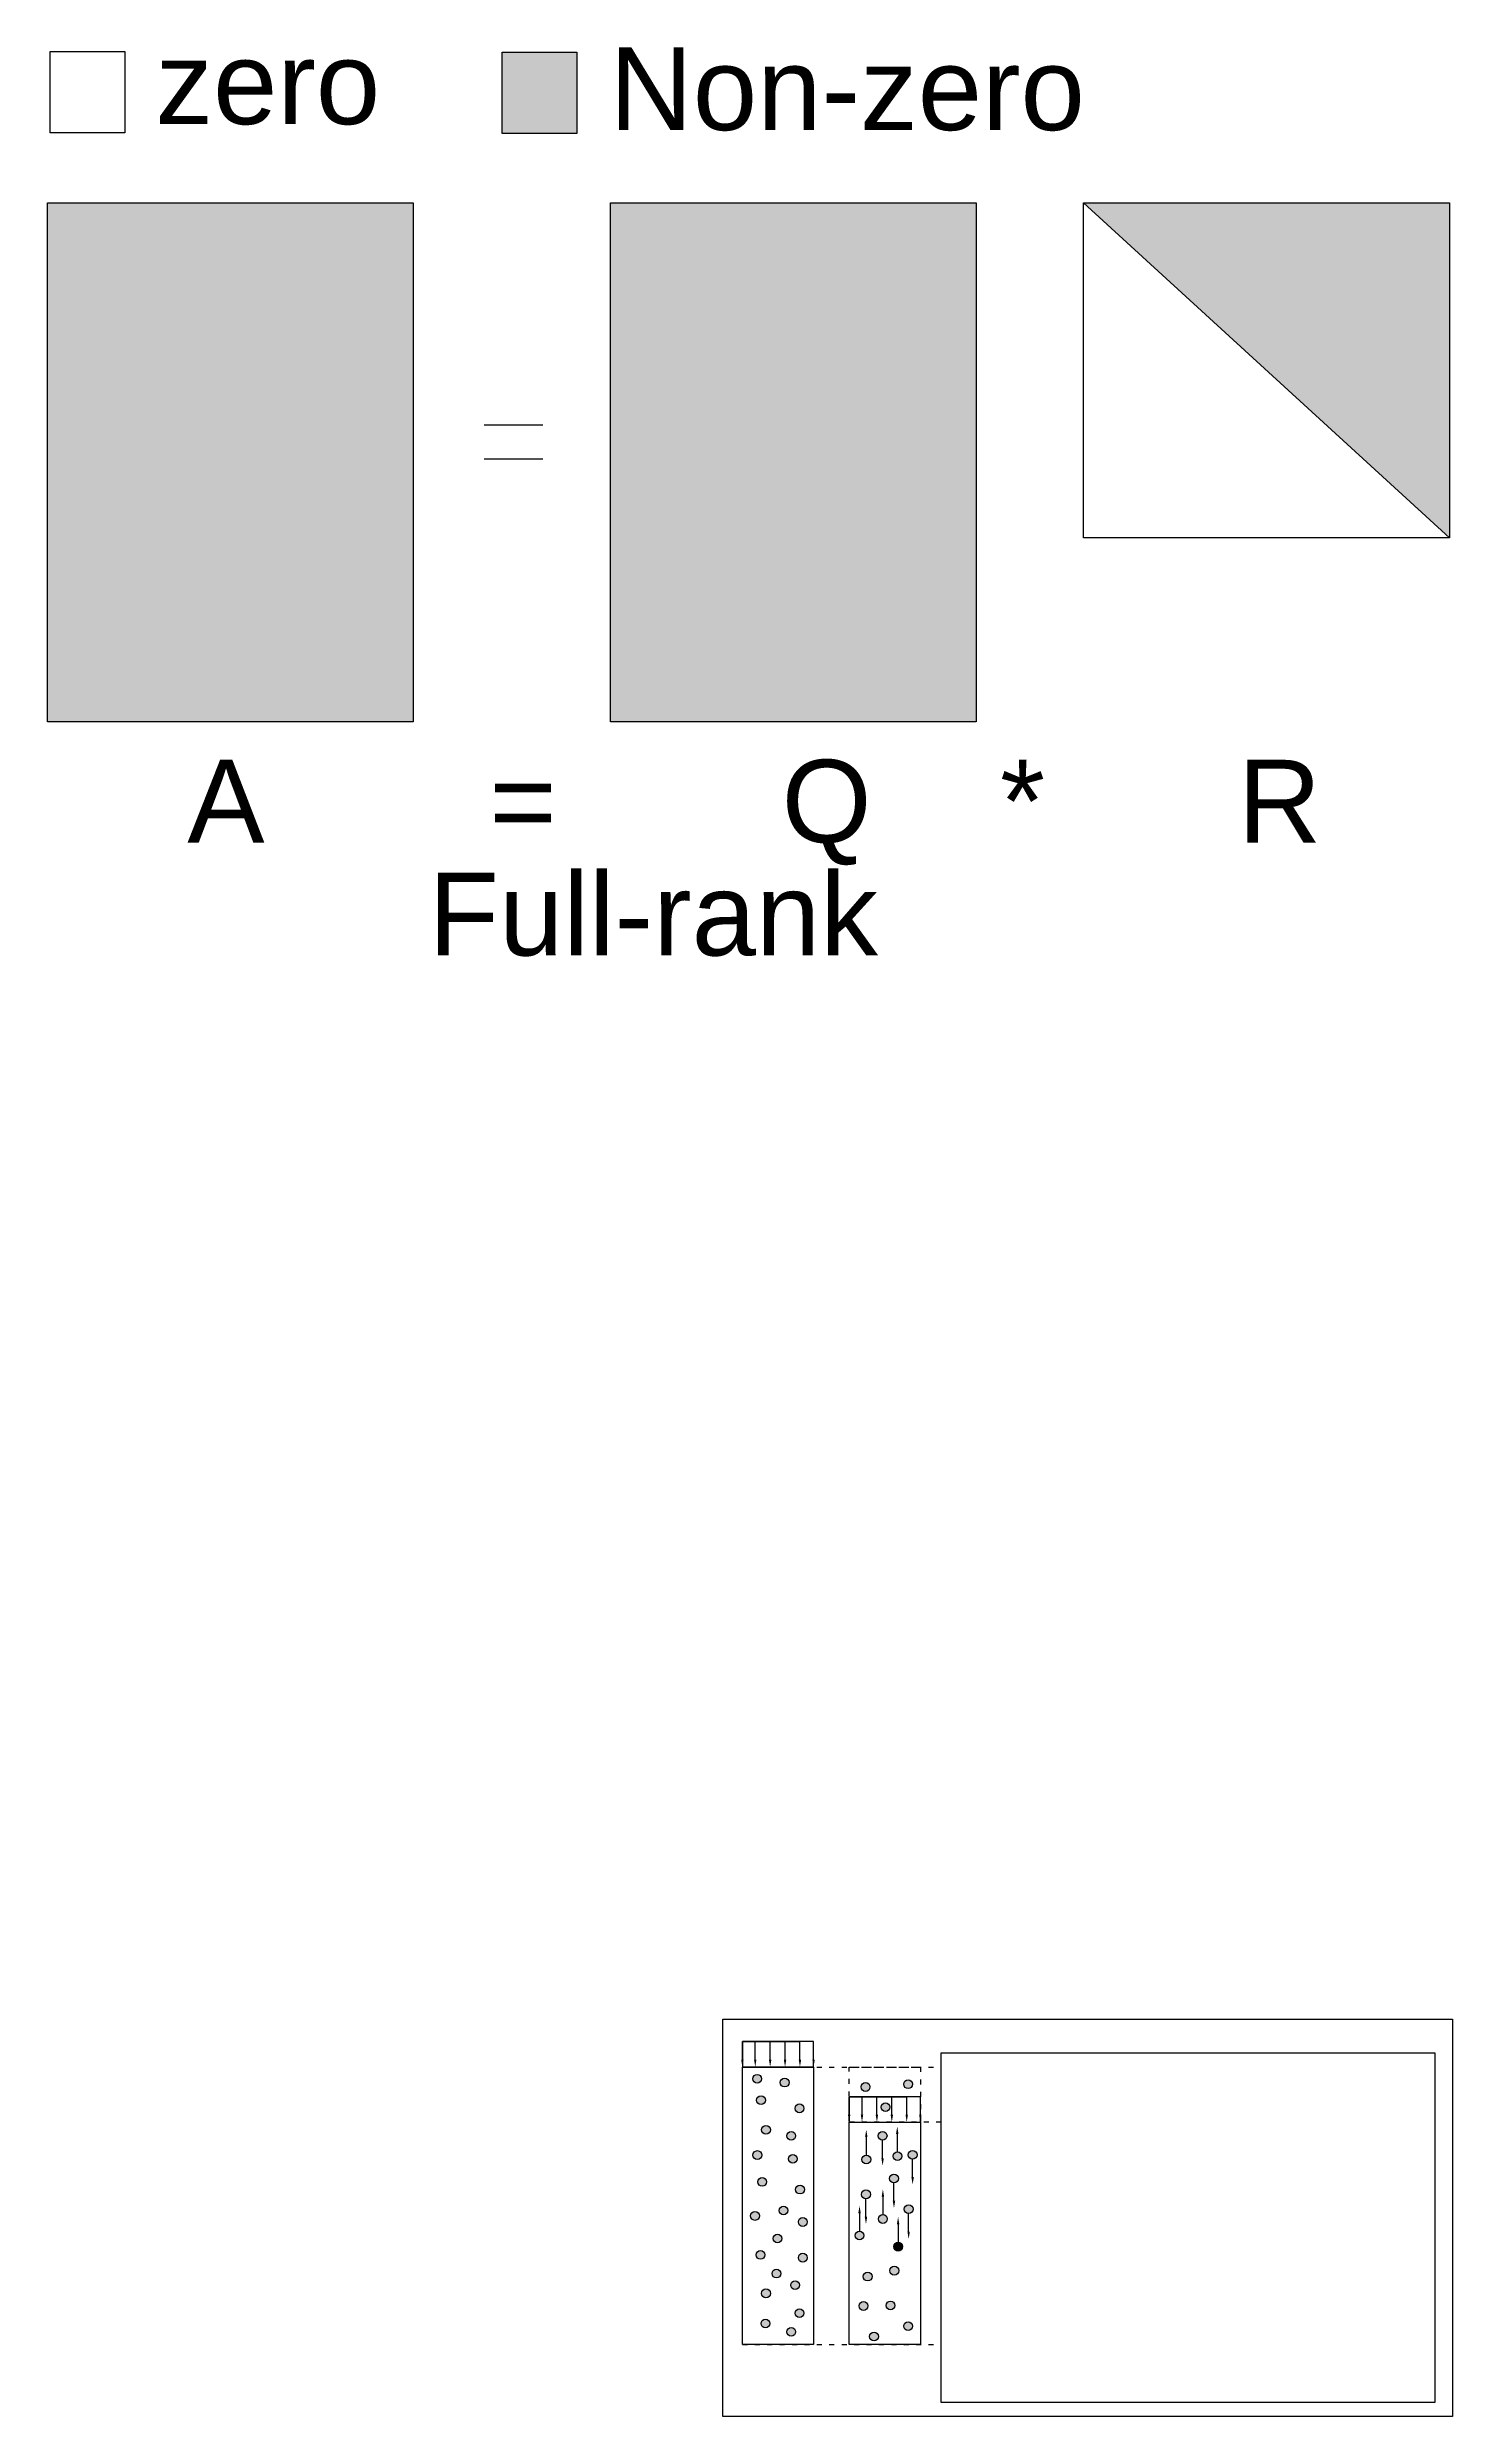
# Model space of a CAD drawing. Header units: inches. Extents: x -128 to 157, y -44 to 110.
# Drawn here: x -34.1 to -0.1, y 50.1 to 107.4 of the extents above; entities that cross this region are included whole.
import ezdxf
from ezdxf import colors
from ezdxf.entities.mleader import LeaderData, LeaderLine
from ezdxf.math import Vec2, Vec3

# ---------------------------------------------------------------- set-up
doc = ezdxf.new("R2010")
doc.units = ezdxf.units.IN
doc.header["$MEASUREMENT"] = 0
doc.linetypes.add('ACAD_ISO03W100', pattern=[30, 12, -18])
doc.styles.get("Standard").update_dxf_attribs({"font": 'arial.ttf'})
picture_1 = doc.add_image_def('image1.jpg', size_in_pixel=(1750, 1240))

msp = doc.modelspace()

# ---------------------------------------------------------------- hatches: boundary and pattern name
h = msp.add_hatch(color=253)
h.dxf.hatch_style = 1
h.paths.add_polyline_path([(-23.09488, 107.29821), (-23.09488, 105.33304), (-21.29204, 105.33304), (-21.29204, 107.29821)])
h = msp.add_hatch(color=253)
h.dxf.hatch_style = 1
h.paths.add_polyline_path([(-25.24734, 103.65466), (-34.08707, 103.65466), (-34.08707, 91.10963), (-25.24734, 91.10963)])
h.paths.add_polyline_path([(-20.47926, 91.10963), (-11.63953, 91.10963), (-11.63953, 103.65466), (-20.47926, 103.65466)])
h = msp.add_hatch(color=253)
h.dxf.hatch_style = 1
h.paths.add_polyline_path([(-0.20694, 103.65466), (-9.04667, 103.65466), (-0.20694, 95.55735)])
at = {"ltscale": 0.1}
h = msp.add_hatch(color=5, dxfattribs=at)
h.dxf.hatch_style = 1
h.paths.add_polyline_path([(-17.04029, 58.29416, 1), (-16.82798, 58.29416, 1)])
h.paths.add_polyline_path([(-15.80624, 57.57738, 1), (-16.01855, 57.57738, 1)])
h.paths.add_polyline_path([(-16.82798, 57.05971, 1), (-16.61567, 57.05971, 1)])
h.paths.add_polyline_path([(-16.82395, 56.44842, 1), (-17.03626, 56.44842, 1)])
h.paths.add_polyline_path([(-16.00528, 55.61288, 1), (-15.79298, 55.61288, 1)])
h.paths.add_polyline_path([(-16.40336, 55.10848, 1), (-16.19105, 55.10848, 1)])
h.paths.add_polyline_path([(-16.96067, 54.03331, 1), (-16.74837, 54.03331, 1)])
h.paths.add_polyline_path([(-16.88106, 54.97574, 1), (-17.09337, 54.97574, 1)])
h.paths.add_polyline_path([(-15.93894, 53.96694, 1), (-15.72663, 53.96694, 1)])
h.paths.add_polyline_path([(-16.61567, 53.10416, 1), (-16.82798, 53.10416, 1)])
h.paths.add_polyline_path([(-16.12471, 53.30326, 1), (-15.9124, 53.30326, 1)])
h.paths.add_polyline_path([(-16.21759, 52.175, 1), (-16.00528, 52.175, 1)])
h.paths.add_polyline_path([(-16.33702, 54.43152, 1), (-16.54933, 54.43152, 1)])
h = msp.add_hatch(color=1, dxfattribs=at)
h.dxf.hatch_style = 1
h.paths.add_polyline_path([(-15.80624, 52.6263, 1), (-16.01855, 52.6263, 1)])
h.paths.add_polyline_path([(-16.62894, 52.3741, 1), (-16.84125, 52.3741, 1)])
h.paths.add_polyline_path([(-16.36356, 53.58201, 1), (-16.57586, 53.58201, 1)])
h.paths.add_polyline_path([(-15.72663, 54.82973, 1), (-15.93894, 54.82973, 1)])
h.paths.add_polyline_path([(-16.92087, 55.79871, 1), (-16.70856, 55.79871, 1)])
h.paths.add_polyline_path([(-15.96548, 56.35621, 1), (-16.17779, 56.35621, 1)])
h.paths.add_polyline_path([(-16.00528, 56.9137, 1), (-16.21759, 56.9137, 1)])
h.paths.add_polyline_path([(-16.94741, 57.77649, 1), (-16.7351, 57.77649, 1)])
h.paths.add_polyline_path([(-16.16452, 58.20125, 1), (-16.37682, 58.20125, 1)])
h = msp.add_hatch(color=5, dxfattribs=at)
h.dxf.hatch_style = 1
h.paths.add_polyline_path([(-14.20908, 58.09407, 1), (-14.42139, 58.09407, 1)])
h.paths.add_polyline_path([(-13.18174, 58.16075, 1), (-13.39405, 58.16075, 1)])
h.paths.add_polyline_path([(-13.9388, 57.60721, 1), (-13.72649, 57.60721, 1)])
h.paths.add_polyline_path([(-14.40382, 56.34234, 1), (-14.19151, 56.34234, 1)])
h.paths.add_polyline_path([(-13.64852, 56.42047, 1), (-13.43621, 56.42047, 1)])
h.paths.add_polyline_path([(-14.00256, 54.90287, 1), (-13.79025, 54.90287, 1)])
h.paths.add_polyline_path([(-14.35492, 54.50234, 1), (-14.56723, 54.50234, 1)])
h.paths.add_polyline_path([(-14.15811, 53.50946, 1), (-14.37042, 53.50946, 1)])
h.paths.add_polyline_path([(-13.81864, 52.81195, 1), (-13.60633, 52.81195, 1)])
h.paths.add_polyline_path([(-14.21674, 52.05944, 1), (-14.00444, 52.05944, 1)])
h = msp.add_hatch(color=1, dxfattribs=at)
h.dxf.hatch_style = 1
h.paths.add_polyline_path([(-14.00928, 56.91206, 1), (-13.79698, 56.91206, 1)])
h.paths.add_polyline_path([(-13.07192, 56.45511, 1), (-13.28423, 56.45511, 1)])
h.paths.add_polyline_path([(-13.73478, 55.8828, 1), (-13.52248, 55.8828, 1)])
h.paths.add_polyline_path([(-14.19945, 55.49801, 1), (-14.41176, 55.49801, 1)])
h.paths.add_polyline_path([(-13.16847, 55.13947, 1), (-13.38078, 55.13947, 1)])
h.paths.add_polyline_path([(-13.51347, 53.65282, 1), (-13.72578, 53.65282, 1)])
h.paths.add_polyline_path([(-14.47074, 52.79844, 1), (-14.25843, 52.79844, 1)])
h.paths.add_polyline_path([(-13.18174, 52.31164, 1), (-13.39405, 52.31164, 1)])
h = msp.add_hatch(color=5, dxfattribs=at)
h.dxf.hatch_style = 1
h.paths.add_polyline_path([(-13.4224, 54.23383, 1), (-13.63471, 54.23383, 1)])

# ---------------------------------------------------------------- linework, layer by layer
at = {"color": 253}
msp.add_line((-9.04667, 103.65466), (-0.20694, 95.55735), dxfattribs=at)
for p, q in [((-23.53163, 98.2846), (-22.11117, 98.2846)), ((-23.53163, 97.46879), (-22.11117, 97.46879)), ((-15.57137, 58.57721), (-17.29159, 58.57721)), ((-15.57137, 51.86891), (-17.29159, 51.86891))]:
    msp.add_line(p, q)
at = {"linetype": 'ACAD_ISO03W100', "ltscale": 0.01}
for p, q in [((-17.29159, 58.57721), (-12.48554, 58.57721)), ((-12.48554, 57.24554), (-14.71151, 57.24554)), ((-17.29159, 51.86891), (-12.48554, 51.86891))]:
    msp.add_line(p, q, dxfattribs=at)
for points in [[(-34.01769, 107.31781), (-32.21486, 107.31781), (-32.21486, 105.35264), (-34.01769, 105.35264)], [(-23.09488, 107.29821), (-21.29204, 107.29821), (-21.29204, 105.33304), (-23.09488, 105.33304)], [(-34.08707, 103.65466), (-25.24734, 103.65466), (-25.24734, 91.10963), (-34.08707, 91.10963)], [(-20.47926, 103.65466), (-11.63953, 103.65466), (-11.63953, 91.10963), (-20.47926, 91.10963)], [(-9.04667, 103.65466), (-0.20694, 103.65466), (-0.20694, 95.55735), (-9.04667, 95.55735)], [(-17.29159, 58.57721), (-15.57137, 58.57721), (-15.57137, 59.19108), (-17.29159, 59.19108)], [(-17.29159, 58.57721), (-15.57137, 58.57721), (-15.57137, 51.86891), (-17.29159, 51.86891)], [(-17.29159, 58.57721), (-15.57137, 58.57721), (-15.57137, 58.57721), (-17.29159, 58.57721)], [(-14.71151, 57.24554), (-12.99129, 57.24554), (-12.99129, 57.85941), (-14.71151, 57.85941)]]:
    msp.add_lwpolyline(points, close=True)
at = {"ltscale": 0.1}
for points in [[(-17.76568, 59.73798), (-0.12901, 59.73798), (-0.12901, 50.12342), (-17.76568, 50.12342)], [(-14.71151, 57.24554), (-12.99129, 57.24554), (-12.99129, 51.86891), (-14.71151, 51.86891)]]:
    msp.add_lwpolyline(points, close=True, dxfattribs=at)
at = {"linetype": 'ACAD_ISO03W100', "ltscale": 0.01}
msp.add_lwpolyline([(-14.71151, 58.57721), (-12.99129, 58.57721), (-12.99129, 51.86891), (-14.71151, 51.86891)], close=True, dxfattribs=at)
for centre in [(-16.93414, 58.29416), (-16.84125, 57.77649), (-16.27067, 58.20125), (-14.31523, 58.09407), (-13.28789, 58.16075), (-15.9124, 57.57738), (-13.83264, 57.60721), (-16.72183, 57.05971), (-16.11144, 56.9137), (-13.90313, 56.91206), (-16.93011, 56.44842), (-16.07163, 56.35621), (-14.29767, 56.34234), (-13.54237, 56.42047), (-13.17807, 56.45511), (-16.81471, 55.79871), (-15.89913, 55.61288), (-14.3056, 55.49801), (-13.62863, 55.8828), (-16.98721, 54.97574), (-16.29721, 55.10848), (-13.89641, 54.90287), (-13.27462, 55.13947), (-16.44317, 54.43152), (-15.83278, 54.82973), (-14.46107, 54.50234), (-16.85452, 54.03331), (-15.83278, 53.96694), (-13.52855, 54.23383), (-16.46971, 53.58201), (-16.01855, 53.30326), (-14.26426, 53.50946), (-13.61963, 53.65282), (-16.72183, 53.10416), (-15.9124, 52.6263), (-14.36459, 52.79844), (-13.71248, 52.81195), (-16.7351, 52.3741), (-16.11144, 52.175), (-14.11059, 52.05944), (-13.28789, 52.31164)]:
    msp.add_circle(centre, 0.10615)

# ---------------------------------------------------------------- texts
at = {"char_height": 2, "attachment_point": 1}
for s, width, insert in [('Non-zero', 18.4353938, (-20.50555, 107.41539)), ('zero', 18.4353938, (-31.48028, 107.5589)), (' A       =       Q    *      R', 48.5732849, (-31.48028, 90.18791)), ('Full-rank', 18.4353938, (-24.88006, 87.45602))]:
    msp.add_mtext_dynamic_manual_height_columns(s, width=width, gutter_width=1, heights=[0], dxfattribs=dict(at, insert=insert))

# ---------------------------------------------------------------- pictures from other files: only their frames are drawn
image = msp.add_image(picture_1, insert=(-12.48554, 50.46855), size_in_units=(11.93023, 8.45342))
image.dxf.flags = 7

# ---------------------------------------------------------------- leaders
ml = msp.add_multileader_mtext('Standard')
ml.set_content('', color=256)
ml.set_leader_properties()
ml.build(insert=Vec2(0, 0))
ml.multileader.update_dxf_attribs({"dogleg_length": 0.36, "arrow_head_size": 0.18})
ctx = ml.context
ctx.base_point, ctx.char_height, ctx.arrow_head_size, ctx.landing_gap_size, ctx.plane_origin = Vec3(-16.93159, 59.19108), 0.18, 0.18, 0.09, Vec3(-17.29159, 58.57721)
notes = []
notes.append((ctx, [(0, (1, 1, 0), (-17.29159, 59.19108), (1, 0), 0.36, [(0, [(-17.29159, 58.57721)], 0, [])])]))
ctx.mtext.insert, ctx.mtext.flow_direction = Vec3(-16.84159, 59.28108), 5
ml = msp.add_multileader_mtext('Standard')
ml.set_content('', color=256)
ml.set_leader_properties()
ml.build(insert=Vec2(0, 0))
ml.multileader.update_dxf_attribs({"dogleg_length": 0.36, "arrow_head_size": 0.18})
ctx = ml.context
ctx.base_point, ctx.char_height, ctx.arrow_head_size, ctx.landing_gap_size, ctx.plane_origin = Vec3(-16.62109, 59.19108), 0.18, 0.18, 0.09, Vec3(-16.98109, 58.57721)
notes.append((ctx, [(0, (1, 1, 0), (-16.98109, 59.19108), (1, 0), 0.36, [(0, [(-16.98109, 58.57721)], 0, [])])]))
ctx.mtext.insert, ctx.mtext.flow_direction = Vec3(-16.53109, 59.28108), 5
ml = msp.add_multileader_mtext('Standard')
ml.set_content('', color=256)
ml.set_leader_properties()
ml.build(insert=Vec2(0, 0))
ml.multileader.update_dxf_attribs({"dogleg_length": 0.36, "arrow_head_size": 0.18})
ctx = ml.context
ctx.base_point, ctx.char_height, ctx.arrow_head_size, ctx.landing_gap_size, ctx.plane_origin = Vec3(-16.26109, 59.19108), 0.18, 0.18, 0.09, Vec3(-16.62109, 58.57721)
notes.append((ctx, [(0, (1, 1, 0), (-16.62109, 59.19108), (1, 0), 0.36, [(0, [(-16.62109, 58.57721)], 0, [])])]))
ctx.mtext.insert, ctx.mtext.flow_direction = Vec3(-16.17109, 59.28108), 5
ml = msp.add_multileader_mtext('Standard')
ml.set_content('', color=256)
ml.set_leader_properties()
ml.build(insert=Vec2(0, 0))
ml.multileader.update_dxf_attribs({"dogleg_length": 0.36, "arrow_head_size": 0.18})
ctx = ml.context
ctx.base_point, ctx.char_height, ctx.arrow_head_size, ctx.landing_gap_size, ctx.plane_origin = Vec3(-15.90109, 59.19108), 0.18, 0.18, 0.09, Vec3(-16.26109, 58.57721)
notes.append((ctx, [(0, (1, 1, 0), (-16.26109, 59.19108), (1, 0), 0.36, [(0, [(-16.26109, 58.57721)], 0, [])])]))
ctx.mtext.insert, ctx.mtext.flow_direction = Vec3(-15.81109, 59.28108), 5
ml = msp.add_multileader_mtext('Standard')
ml.set_content('', color=256)
ml.set_leader_properties()
ml.build(insert=Vec2(0, 0))
ml.multileader.update_dxf_attribs({"dogleg_length": 0, "arrow_head_size": 0.18})
ctx = ml.context
ctx.base_point, ctx.char_height, ctx.arrow_head_size, ctx.landing_gap_size, ctx.plane_origin = Vec3(-15.90109, 59.19108), 0.18, 0.18, 0.09, Vec3(-15.90109, 58.57721)
notes.append((ctx, [(0, (1, 1, 0), (-15.90109, 59.19108), (1, 0), 0, [(0, [(-15.90109, 58.57721)], 0, [])])]))
ctx.mtext.insert, ctx.mtext.flow_direction = Vec3(-15.81109, 59.28108), 5
ml = msp.add_multileader_mtext('Standard')
ml.set_content('', color=256)
ml.set_leader_properties()
ml.build(insert=Vec2(0, 0))
ml.multileader.update_dxf_attribs({"dogleg_length": 0, "arrow_head_size": 0.18})
ctx = ml.context
ctx.base_point, ctx.char_height, ctx.arrow_head_size, ctx.landing_gap_size, ctx.plane_origin = Vec3(-15.57137, 59.19108), 0.18, 0.18, 0.09, Vec3(-15.57137, 58.57721)
notes.append((ctx, [(0, (1, 1, 0), (-15.57137, 59.19108), (1, 0), 0, [(0, [(-15.57137, 58.57721)], 0, [])])]))
ctx.mtext.insert, ctx.mtext.flow_direction = Vec3(-15.48137, 59.28108), 5
ml = msp.add_multileader_mtext('Standard')
ml.set_content('', color=256)
ml.set_leader_properties()
ml.build(insert=Vec2(0, 0))
ml.multileader.update_dxf_attribs({"dogleg_length": 0.36, "arrow_head_size": 0.18})
ctx = ml.context
ctx.base_point, ctx.char_height, ctx.arrow_head_size, ctx.landing_gap_size, ctx.plane_origin = Vec3(-14.35151, 57.85941), 0.18, 0.18, 0.09, Vec3(-14.71151, 57.24554)
notes.append((ctx, [(0, (1, 1, 0), (-14.71151, 57.85941), (1, 0), 0.36, [(0, [(-14.71151, 57.24554)], 0, [])])]))
ctx.mtext.insert, ctx.mtext.flow_direction = Vec3(-14.26151, 57.94941), 5
ml = msp.add_multileader_mtext('Standard')
ml.set_content('', color=256)
ml.set_leader_properties()
ml.build(insert=Vec2(0, 0))
ml.multileader.update_dxf_attribs({"dogleg_length": 0.36, "arrow_head_size": 0.18})
ctx = ml.context
ctx.base_point, ctx.char_height, ctx.arrow_head_size, ctx.landing_gap_size, ctx.plane_origin = Vec3(-14.041, 57.85941), 0.18, 0.18, 0.09, Vec3(-14.401, 57.24554)
notes.append((ctx, [(0, (1, 1, 0), (-14.401, 57.85941), (1, 0), 0.36, [(0, [(-14.401, 57.24554)], 0, [])])]))
ctx.mtext.insert, ctx.mtext.flow_direction = Vec3(-13.951, 57.94941), 5
ml = msp.add_multileader_mtext('Standard')
ml.set_content('', color=256)
ml.set_leader_properties()
ml.build(insert=Vec2(0, 0))
ml.multileader.update_dxf_attribs({"dogleg_length": 0.36, "arrow_head_size": 0.18})
ctx = ml.context
ctx.base_point, ctx.char_height, ctx.arrow_head_size, ctx.landing_gap_size, ctx.plane_origin = Vec3(-13.681, 57.85941), 0.18, 0.18, 0.09, Vec3(-14.041, 57.24554)
notes.append((ctx, [(0, (1, 1, 0), (-14.041, 57.85941), (1, 0), 0.36, [(0, [(-14.041, 57.24554)], 0, [])])]))
ctx.mtext.insert, ctx.mtext.flow_direction = Vec3(-13.591, 57.94941), 5
ml = msp.add_multileader_mtext('Standard')
ml.set_content('', color=256)
ml.set_leader_properties()
ml.build(insert=Vec2(0, 0))
ml.multileader.update_dxf_attribs({"dogleg_length": 0.36, "arrow_head_size": 0.18})
ctx = ml.context
ctx.base_point, ctx.char_height, ctx.arrow_head_size, ctx.landing_gap_size, ctx.plane_origin = Vec3(-13.321, 57.85941), 0.18, 0.18, 0.09, Vec3(-13.681, 57.24554)
notes.append((ctx, [(0, (1, 1, 0), (-13.681, 57.85941), (1, 0), 0.36, [(0, [(-13.681, 57.24554)], 0, [])])]))
ctx.mtext.insert, ctx.mtext.flow_direction = Vec3(-13.231, 57.94941), 5
ml = msp.add_multileader_mtext('Standard')
ml.set_content('', color=256)
ml.set_leader_properties()
ml.build(insert=Vec2(0, 0))
ml.multileader.update_dxf_attribs({"dogleg_length": 0, "arrow_head_size": 0.18})
ctx = ml.context
ctx.base_point, ctx.char_height, ctx.arrow_head_size, ctx.landing_gap_size, ctx.plane_origin = Vec3(-13.321, 57.85941), 0.18, 0.18, 0.09, Vec3(-13.321, 57.24554)
notes.append((ctx, [(0, (1, 1, 0), (-13.321, 57.85941), (1, 0), 0, [(0, [(-13.321, 57.24554)], 0, [])])]))
ctx.mtext.insert, ctx.mtext.flow_direction = Vec3(-13.231, 57.94941), 5
ml = msp.add_multileader_mtext('Standard')
ml.set_content('', color=256)
ml.set_leader_properties()
ml.build(insert=Vec2(0, 0))
ml.multileader.update_dxf_attribs({"dogleg_length": 0, "arrow_head_size": 0.18})
ctx = ml.context
ctx.base_point, ctx.char_height, ctx.arrow_head_size, ctx.landing_gap_size, ctx.plane_origin = Vec3(-12.99129, 57.85941), 0.18, 0.18, 0.09, Vec3(-12.99129, 57.24554)
notes.append((ctx, [(0, (1, 1, 0), (-12.99129, 57.85941), (1, 0), 0, [(0, [(-12.99129, 57.24554)], 0, [])])]))
ctx.mtext.insert, ctx.mtext.flow_direction = Vec3(-12.90129, 57.94941), 5
ml = msp.add_multileader_mtext('Standard')
ml.set_content('', color=256)
ml.set_leader_properties()
ml.build(insert=Vec2(0, 0))
ml.multileader.update_dxf_attribs({"dogleg_length": 0, "arrow_head_size": 0.18})
ctx = ml.context
ctx.base_point, ctx.char_height, ctx.arrow_head_size, ctx.landing_gap_size, ctx.plane_origin = Vec3(-14.29767, 56.4485), 0.18, 0.18, 0.09, Vec3(-14.29767, 57.06236)
notes.append((ctx, [(0, (1, 1, 0), (-14.29767, 56.4485), (1, 0), 0, [(0, [(-14.29767, 57.06236)], 0, [])])]))
ctx.mtext.insert, ctx.mtext.flow_direction = Vec3(-14.20767, 56.5385), 5
ml = msp.add_multileader_mtext('Standard')
ml.set_content('', color=256)
ml.set_leader_properties()
ml.build(insert=Vec2(0, 0))
ml.multileader.update_dxf_attribs({"dogleg_length": 0, "arrow_head_size": 0.18})
ctx = ml.context
ctx.base_point, ctx.char_height, ctx.arrow_head_size, ctx.landing_gap_size, ctx.plane_origin = Vec3(-13.90313, 56.80591), 0.18, 0.18, 0.09, Vec3(-13.90313, 56.19204)
notes.append((ctx, [(0, (1, 1, 0), (-13.90313, 56.80591), (1, 0), 0, [(0, [(-13.90313, 56.19204)], 0, [])])]))
ctx.mtext.insert, ctx.mtext.flow_direction = Vec3(-13.81313, 56.89591), 5
ml = msp.add_multileader_mtext('Standard')
ml.set_content('', color=256)
ml.set_leader_properties()
ml.build(insert=Vec2(0, 0))
ml.multileader.update_dxf_attribs({"dogleg_length": 0, "arrow_head_size": 0.18})
ctx = ml.context
ctx.base_point, ctx.char_height, ctx.arrow_head_size, ctx.landing_gap_size, ctx.plane_origin = Vec3(-13.54968, 56.52688), 0.18, 0.18, 0.09, Vec3(-13.54968, 57.14074)
notes.append((ctx, [(0, (1, 1, 0), (-13.54968, 56.52688), (1, 0), 0, [(0, [(-13.54968, 57.14074)], 0, [])])]))
ctx.mtext.insert, ctx.mtext.flow_direction = Vec3(-13.45968, 56.61688), 5
ml = msp.add_multileader_mtext('Standard')
ml.set_content('', color=256)
ml.set_leader_properties()
ml.build(insert=Vec2(0, 0))
ml.multileader.update_dxf_attribs({"dogleg_length": 0, "arrow_head_size": 0.18})
ctx = ml.context
ctx.base_point, ctx.char_height, ctx.arrow_head_size, ctx.landing_gap_size, ctx.plane_origin = Vec3(-13.17807, 56.34896), 0.18, 0.18, 0.09, Vec3(-13.17807, 55.7351)
notes.append((ctx, [(0, (1, 1, 0), (-13.17807, 56.34896), (1, 0), 0, [(0, [(-13.17807, 55.7351)], 0, [])])]))
ctx.mtext.insert, ctx.mtext.flow_direction = Vec3(-13.08807, 56.43896), 5
ml = msp.add_multileader_mtext('Standard')
ml.set_content('', color=256)
ml.set_leader_properties()
ml.build(insert=Vec2(0, 0))
ml.multileader.update_dxf_attribs({"dogleg_length": 0, "arrow_head_size": 0.18})
ctx = ml.context
ctx.base_point, ctx.char_height, ctx.arrow_head_size, ctx.landing_gap_size, ctx.plane_origin = Vec3(-13.89641, 55.00903), 0.18, 0.18, 0.09, Vec3(-13.89641, 55.62289)
notes.append((ctx, [(0, (1, 1, 0), (-13.89641, 55.00903), (1, 0), 0, [(0, [(-13.89641, 55.62289)], 0, [])])]))
ctx.mtext.insert, ctx.mtext.flow_direction = Vec3(-13.80641, 55.09903), 5
ml = msp.add_multileader_mtext('Standard')
ml.set_content('', color=256)
ml.set_leader_properties()
ml.build(insert=Vec2(0, 0))
ml.multileader.update_dxf_attribs({"dogleg_length": 0, "arrow_head_size": 0.18})
ctx = ml.context
ctx.base_point, ctx.char_height, ctx.arrow_head_size, ctx.landing_gap_size, ctx.plane_origin = Vec3(-13.62863, 55.77665), 0.18, 0.18, 0.09, Vec3(-13.62863, 55.16278)
notes.append((ctx, [(0, (1, 1, 0), (-13.62863, 55.77665), (1, 0), 0, [(0, [(-13.62863, 55.16278)], 0, [])])]))
ctx.mtext.insert, ctx.mtext.flow_direction = Vec3(-13.53863, 55.86665), 5
ml = msp.add_multileader_mtext('Standard')
ml.set_content('', color=256)
ml.set_leader_properties()
ml.build(insert=Vec2(0, 0))
ml.multileader.update_dxf_attribs({"dogleg_length": 0, "arrow_head_size": 0.18})
ctx = ml.context
ctx.base_point, ctx.char_height, ctx.arrow_head_size, ctx.landing_gap_size, ctx.plane_origin = Vec3(-14.46107, 54.60849), 0.18, 0.18, 0.09, Vec3(-14.46107, 55.22235)
notes.append((ctx, [(0, (1, 1, 0), (-14.46107, 54.60849), (1, 0), 0, [(0, [(-14.46107, 55.22235)], 0, [])])]))
ctx.mtext.insert, ctx.mtext.flow_direction = Vec3(-14.37107, 54.69849), 5
ml = msp.add_multileader_mtext('Standard')
ml.set_content('', color=256)
ml.set_leader_properties()
ml.build(insert=Vec2(0, 0))
ml.multileader.update_dxf_attribs({"dogleg_length": 0, "arrow_head_size": 0.18})
ctx = ml.context
ctx.base_point, ctx.char_height, ctx.arrow_head_size, ctx.landing_gap_size, ctx.plane_origin = Vec3(-14.3056, 55.39186), 0.18, 0.18, 0.09, Vec3(-14.3056, 54.77799)
notes.append((ctx, [(0, (1, 1, 0), (-14.3056, 55.39186), (1, 0), 0, [(0, [(-14.3056, 54.77799)], 0, [])])]))
ctx.mtext.insert, ctx.mtext.flow_direction = Vec3(-14.2156, 55.48186), 5
ml = msp.add_multileader_mtext('Standard')
ml.set_content('', color=256)
ml.set_leader_properties()
ml.build(insert=Vec2(0, 0))
ml.multileader.update_dxf_attribs({"dogleg_length": 0, "arrow_head_size": 0.18})
ctx = ml.context
ctx.base_point, ctx.char_height, ctx.arrow_head_size, ctx.landing_gap_size, ctx.plane_origin = Vec3(-13.27462, 55.03332), 0.18, 0.18, 0.09, Vec3(-13.27462, 54.41946)
notes.append((ctx, [(0, (1, 1, 0), (-13.27462, 55.03332), (1, 0), 0, [(0, [(-13.27462, 54.41946)], 0, [])])]))
ctx.mtext.insert, ctx.mtext.flow_direction = Vec3(-13.18462, 55.12332), 5
ml = msp.add_multileader_mtext('Standard')
ml.set_content('', color=256)
ml.set_leader_properties()
ml.build(insert=Vec2(0, 0))
ml.multileader.update_dxf_attribs({"dogleg_length": 0, "arrow_head_size": 0.18})
ctx = ml.context
ctx.base_point, ctx.char_height, ctx.arrow_head_size, ctx.landing_gap_size, ctx.plane_origin = Vec3(-13.52855, 54.33998), 0.18, 0.18, 0.09, Vec3(-13.52855, 54.95385)
notes.append((ctx, [(0, (1, 1, 0), (-13.52855, 54.33998), (1, 0), 0, [(0, [(-13.52855, 54.95385)], 0, [])])]))
ctx.mtext.insert, ctx.mtext.flow_direction = Vec3(-13.43855, 54.42998), 5
for ctx, leaders in notes:
    for number, flags, end, landing, length, lines in leaders:
        leader = LeaderData()
        leader.index, (leader.has_last_leader_line, leader.has_dogleg_vector, leader.attachment_direction) = number, flags
        leader.last_leader_point, leader.dogleg_vector, leader.dogleg_length = Vec3(end), Vec3(landing), length
        for number, points, colour, breaks in lines:
            line = LeaderLine()
            line.index, line.vertices, line.color, line.breaks = number, Vec3.list(points), colors.encode_raw_color(colour), breaks
            leader.lines.append(line)
        ctx.leaders.append(leader)

doc.saveas('drawing.dxf')
